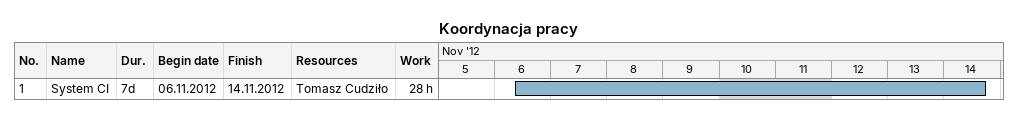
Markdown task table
Koordynacja pracy

| ID | Task | Duration | Start | Finish | Resources | Work (h) |
|---|---|---|---|---|---|---|
| 1 | System CI | 7d | 2012-11-06 | 2012-11-14 | Tomasz Cudziło | 28 |
